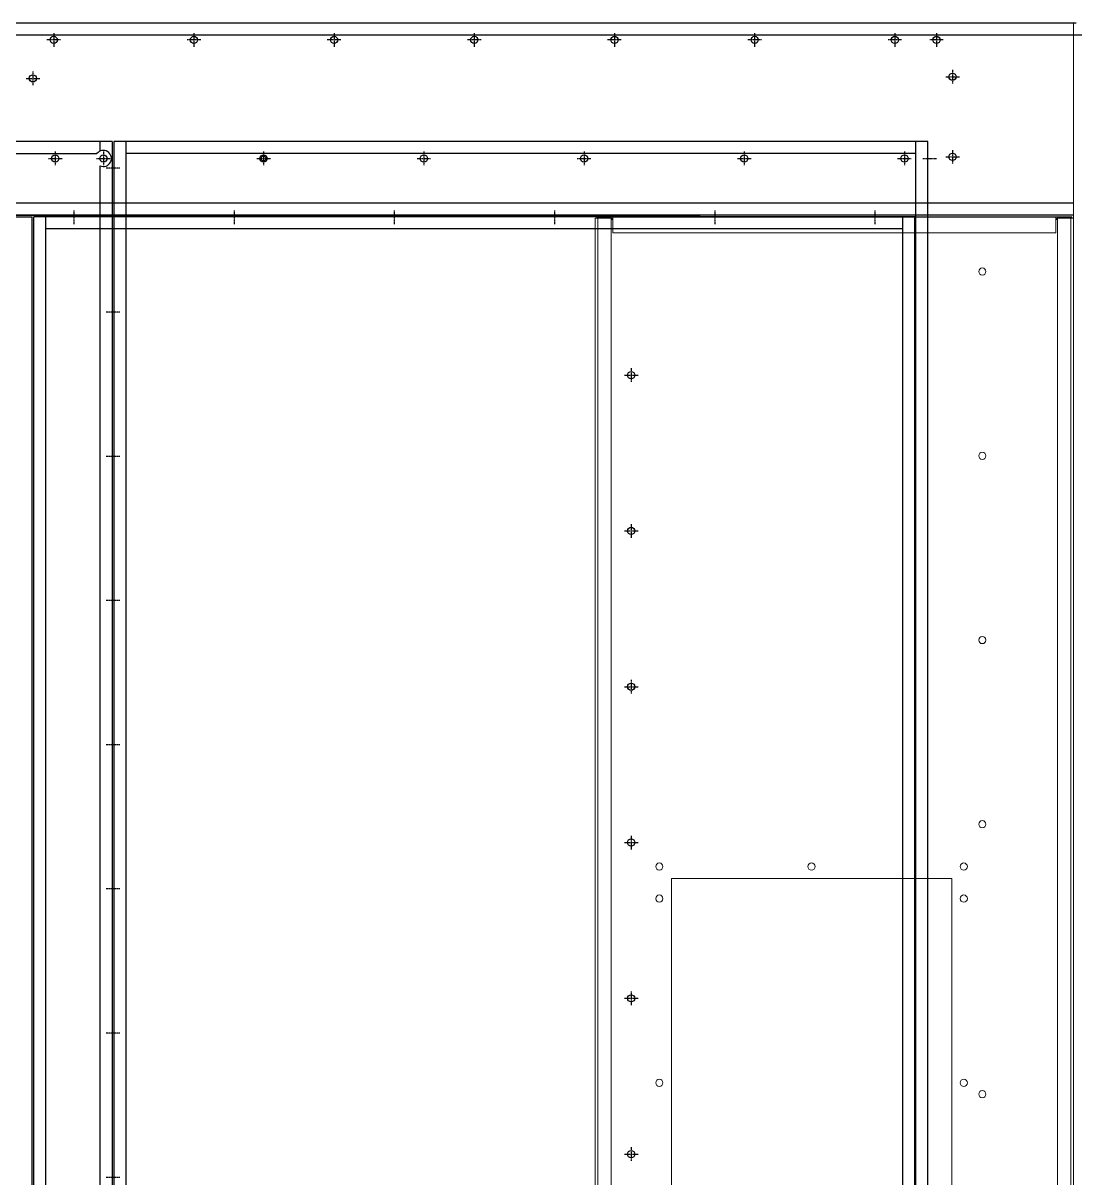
# Model space of a CAD drawing. Header units: millimetres. Extents: x 4297 to 33704, y 3837 to 24632.
# Drawn here: x 15343 to 16656, y 11417 to 12858 of the extents above; entities that cross this region are included whole.
import ezdxf

# ---------------------------------------------------------------- set-up
doc = ezdxf.new("R2010")
doc.units = ezdxf.units.MM
doc.linetypes.add('CENTER', pattern=[2, 1.25, -0.25, 0.25, -0.25])
doc.layers.add('center', color=1, linetype='CENTER')

# ---------------------------------------------------------------- blocks, each defined once
blk = doc.blocks.new('A$C1F404FBA')
for p, q in [((9.5, 2586), (9.5, 0)), ((1025.5, 2586), (9.5, 2586)), ((24.5, 2586), (24.5, 0)), ((1010.5, 0), (1010.5, 2586)), ((1025.5, 0), (1025.5, 2586)), ((1010.5, 2571), (24.5, 2571))]:
    blk.add_line(p, q)
at = {"color": 7}
for centre in [(196.5, 2565), (396.5, 2565), (596.5, 2565), (796.5, 2565), (996.5, 2565)]:
    blk.add_circle(centre, 4.5, dxfattribs=at)
at = {"color": 1}
blk.add_circle((196.5, 2565), 3, dxfattribs=at)
at = {"layer": 'center', "color": 1}
for p, q in [((196.5, 2573.5), (196.5, 2556.5)), ((196.5, 2573.5), (196.5, 2556.5)), ((396.5, 2573.5), (396.5, 2556.5)), ((596.5, 2573.5), (596.5, 2556.5)), ((796.5, 2573.5), (796.5, 2556.5)), ((996.5, 2573.5), (996.5, 2556.5)), ((188, 2565), (205, 2565)), ((188, 2565), (205, 2565)), ((388, 2565), (405, 2565)), ((588, 2565), (605, 2565)), ((788, 2565), (805, 2565)), ((988, 2565), (1005, 2565)), ((1019.5, 2565), (1036.5, 2565))]:
    blk.add_line(p, q, dxfattribs=at)
at = {"layer": 'center'}
for p, q in [((17, 2553), (0, 2553)), ((17, 2373), (0, 2373)), ((17, 2193), (0, 2193)), ((17, 2013), (0, 2013)), ((17, 1833), (0, 1833)), ((17, 1653), (0, 1653)), ((17, 1473), (0, 1473)), ((17, 1293), (0, 1293))]:
    blk.add_line(p, q, dxfattribs=at)
blk = doc.blocks.new('A$C25707C5C')
for p, q in [((1100, 2586), (0, 2586)), ((1085, 2574.2), (1085, 2586)), ((1100, 2586), (1100, 0)), ((15, 2571), (1081, 2571)), ((1085, 0), (1085, 2555.8))]:
    blk.add_line(p, q)
for centre in [(1029, 2565), (1089, 2565)]:
    blk.add_circle(centre, 4.5)
blk.add_arc((1089, 2565), 10, 246.4181, 143.1301)
at = {"layer": 'center', "color": 1}
for p, q in [((1029, 2573.5), (1029, 2556.5)), ((1089, 2573.5), (1089, 2556.5)), ((1020.5, 2565), (1037.5, 2565)), ((1080.5, 2565), (1097.5, 2565))]:
    blk.add_line(p, q, dxfattribs=at)
at = {"layer": 'center'}
for p, q in [((1109.5, 2553), (1092.5, 2553)), ((1109.5, 2373), (1092.5, 2373)), ((1109.5, 2193), (1092.5, 2193)), ((1109.5, 2013), (1092.5, 2013)), ((1109.5, 1833), (1092.5, 1833)), ((1109.5, 1653), (1092.5, 1653)), ((1109.5, 1473), (1092.5, 1473)), ((1109.5, 1293), (1092.5, 1293))]:
    blk.add_line(p, q, dxfattribs=at)
blk = doc.blocks.new('A$C598110FA')
for p, q in [((0, 9.5), (0, 2265.5)), ((0, 9.5), (0, 2265.5)), ((1100, 2265.5), (0, 2265.5)), ((15, 9.5), (15, 2265.5)), ((1100, 2265.5), (1058, 2265.5)), ((1085, 9.5), (1085, 2265.5)), ((1085, 9.5), (1085, 2265.5)), ((1100, 9.5), (1100, 2265.5)), ((1100, 9.5), (1100, 2265.5)), ((1100, 9.5), (1100, 2265.5)), ((1100, 9.5), (1100, 2265.5)), ((1100, 9.5), (1100, 2265.5)), ((1100, 9.5), (1100, 2265.5)), ((1085, 2250.5), (15, 2250.5))]:
    blk.add_line(p, q)
at = {"layer": 'center'}
for p, q in [((50, 2273.5), (50, 2256.5)), ((250, 2273.5), (250, 2256.5)), ((450, 2273.5), (450, 2256.5)), ((650, 2273.5), (650, 2256.5)), ((850, 2273.5), (850, 2256.5)), ((1050, 2273.5), (1050, 2256.5)), ((1050, 2273.5), (1050, 2256.5))]:
    blk.add_line(p, q, dxfattribs=at)
blk = doc.blocks.new('A$C35EA48DC')
for p in [(0, 2265.5), (1100, 9.5), (1100, 9.5)]:
    blk.add_line(p, (1100, 2265.5))
blk = doc.blocks.new('A$C3EF34ACE')
at = {"color": 7, "lineweight": 13}
for p, q in [((0, 2254.3), (0, 1.7)), ((3.4, 2256), (3.4, 830)), ((20, 3.4), (20, 2256)), ((577, 2256), (577, 1.7)), ((593.6, 1.7), (593.6, 2256)), ((597, 1.7), (597, 2254.3)), ((95, 1430), (95, 230)), ((95, 1430), (445, 1430)), ((445, 1430), (445, 230)), ((3.4, 1270), (3.4, 3.4))]:
    blk.add_line(p, q, dxfattribs=at)
at = {"color": 7, "lineweight": 13, "ltscale": 0.005667}
for p, q in [((3.4, 2254.3), (0, 2254.3)), ((22, 2252.6), (22, 2256)), ((575, 2252.6), (575, 2256)), ((593.6, 2254.3), (597, 2254.3))]:
    blk.add_line(p, q, dxfattribs=at)
at = {"color": 7, "lineweight": 13, "ltscale": 0.0015}
for p, q in [((2.9, 2256), (2, 2256)), ((595, 2256), (594.1, 2256))]:
    blk.add_line(p, q, dxfattribs=at)
at = {"color": 7, "lineweight": 13, "ltscale": 0.002833}
for p, q in [((2, 2254.3), (2, 2256)), ((2.9, 2254.3), (2.9, 2256)), ((594.1, 2256), (594.1, 2254.3)), ((595, 2254.3), (595, 2256))]:
    blk.add_line(p, q, dxfattribs=at)
at = {"color": 7}
blk.add_line((2, 2256), (595, 2256), dxfattribs=at)
at = {"color": 7, "lineweight": 13, "ltscale": 0.031833}
for p, q in [((2.9, 2256), (22, 2256)), ((575, 2256), (594.1, 2256))]:
    blk.add_line(p, q, dxfattribs=at)
at = {"color": 7, "lineweight": 13, "ltscale": 0.027667}
for p, q in [((3.4, 2254.3), (20, 2254.3)), ((577, 2254.3), (593.6, 2254.3))]:
    blk.add_line(p, q, dxfattribs=at)
at = {"color": 7, "lineweight": 13, "ltscale": 0.003333}
for p, q in [((22, 2254), (20, 2254)), ((22, 2252.6), (20, 2252.6)), ((22, 2256), (22, 2254)), ((577, 2254), (575, 2254)), ((577, 2252.6), (575, 2252.6))]:
    blk.add_line(p, q, dxfattribs=at)
at = {"color": 7, "lineweight": 13, "ltscale": 0.011337}
for p, q in [((22, 2236), (22, 2256)), ((575, 2236), (575, 2256))]:
    blk.add_line(p, q, dxfattribs=at)
at = {"color": 7, "lineweight": 13, "ltscale": 0.000512635}
blk.add_line((575, 2256), (575, 2255.7), dxfattribs=at)
at = {"color": 7, "lineweight": 13, "ltscale": 0.283333}
blk.add_line((22, 2236), (575, 2236), dxfattribs=at)
at = {"color": 7, "lineweight": 13}
for centre in [(483.2, 2187.8), (483.2, 1957.8), (483.2, 1727.8), (483.2, 1497.8), (80, 1445), (270, 1445), (460, 1445), (80, 1405), (460, 1405), (80, 1175), (460, 1175), (483.2, 1160.8)]:
    blk.add_circle(centre, 4.5, dxfattribs=at)
for centre in [(44.9, 2058.5), (44.9, 1864), (44.9, 1669.5), (44.9, 1475), (44.9, 1280.5), (44.9, 1086)]:
    blk.add_circle(centre, 4.5)
at = {"layer": 'center'}
for p, q in [((44.9, 2067), (44.9, 2050)), ((36.4, 2058.5), (53.4, 2058.5)), ((36.4, 1864), (53.4, 1864)), ((44.9, 1872.5), (44.9, 1855.5)), ((44.9, 1678), (44.9, 1661)), ((36.4, 1669.5), (53.4, 1669.5)), ((36.4, 1475), (53.4, 1475)), ((44.9, 1483.5), (44.9, 1466.5)), ((44.9, 1289), (44.9, 1272)), ((36.4, 1280.5), (53.4, 1280.5)), ((36.4, 1086), (53.4, 1086)), ((44.9, 1094.5), (44.9, 1077.5))]:
    blk.add_line(p, q, dxfattribs=at)
blk = doc.blocks.new('1')
for p, q in [((15354.7, 12858.2), (14254.7, 12858.2)), ((16654.7, 12858.2), (14254.7, 12858.2)), ((16658.2, 12858.2), (14254.7, 12858.2)), ((16654.7, 12858.2), (15356.7, 12858.2)), ((16654.7, 12858.2), (15356.7, 12858.2)), ((17639.7, 12843.2), (14269.7, 12843.2)), ((16654.7, 12633.2), (14269.7, 12633.2)), ((16654.7, 12618.2), (14254.7, 12618.2)), ((14396.7, 12618.2), (16188.7, 12618.2))]:
    blk.add_line(p, q)
at = {"lineweight": 5}
blk.add_line((16654.7, 12614.5), (16654.7, 12858.2), dxfattribs=at)
for centre in [(15381.7, 12837.2), (15556.7, 12837.2), (15731.7, 12837.2), (15906.7, 12837.2), (16081.7, 12837.2), (16256.7, 12837.2), (16431.7, 12837.2), (16483.7, 12837.2), (15355.7, 12789.2), (15355.7, 12789.2), (16503.7, 12791.2), (16503.7, 12791.2), (16503.7, 12691.2), (16503.7, 12691.2)]:
    blk.add_circle(centre, 4.5)
at = {"layer": 'center'}
for p, q in [((15381.7, 12845.7), (15381.7, 12828.7)), ((15556.7, 12845.7), (15556.7, 12828.7)), ((15731.7, 12845.7), (15731.7, 12828.7)), ((15906.7, 12845.7), (15906.7, 12828.7)), ((16081.7, 12845.7), (16081.7, 12828.7)), ((16256.7, 12845.7), (16256.7, 12828.7)), ((16431.7, 12845.7), (16431.7, 12828.7)), ((16483.7, 12845.7), (16483.7, 12828.7)), ((15390.2, 12837.2), (15373.2, 12837.2)), ((15565.2, 12837.2), (15548.2, 12837.2)), ((15740.2, 12837.2), (15723.2, 12837.2)), ((15915.2, 12837.2), (15898.2, 12837.2)), ((16090.2, 12837.2), (16073.2, 12837.2)), ((16265.2, 12837.2), (16248.2, 12837.2)), ((16440.2, 12837.2), (16423.2, 12837.2)), ((16492.2, 12837.2), (16475.2, 12837.2)), ((15347.2, 12789.2), (15364.2, 12789.2)), ((15355.7, 12797.7), (15355.7, 12780.7)), ((16495.2, 12791.2), (16512.2, 12791.2)), ((16503.7, 12799.7), (16503.7, 12782.7)), ((16495.2, 12691.2), (16512.2, 12691.2)), ((16503.7, 12699.7), (16503.7, 12682.7))]:
    blk.add_line(p, q, dxfattribs=at)
for name, p in [('A$C25707C5C', (14354.7, 10124.2)), ('A$C1F404FBA', (15447.2, 10124.2))]:
    blk.add_blockref(name, p)
at = {"color": 7}
for name, p in [('A$C35EA48DC', (14254.8, 10350.7)), ('A$C598110FA', (15356.8, 10350.7)), ('A$C3EF34ACE', (16057.7, 10360.2))]:
    blk.add_blockref(name, p, dxfattribs=at)

msp = doc.modelspace()

# ---------------------------------------------------------------- block references
msp.add_blockref('1', (0, 0))

doc.saveas('drawing.dxf')
